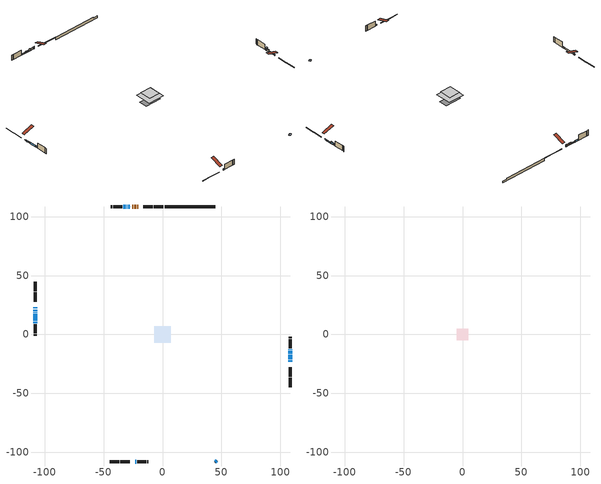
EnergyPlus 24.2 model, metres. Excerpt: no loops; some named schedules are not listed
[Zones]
conditioned space
 floor adiabatic (AdiabaticFloorConstruction): -7.18,-7.18 -7.18,7.18 7.18,7.18 7.18,-7.18 z2.75
 floor foundation (Slab1 construction): -7.13,-3.63 -7.13,3.63 7.13,3.63 7.13,-3.63 z-1.98
 wall outside (RimJoist1 construction): 0.83,108.16 -7.33,108.16 / -44.8,-108.16 -36.64,-108.16 / -108.16,44.8 -108.16,36.64 / 108.16,-44.8 108.16,-36.64 z0.31:0.61
 wall outside (RimJoist2 construction): -8.26,108.16 -16.33,108.16 / -35.71,-108.16 -27.64,-108.16 / -108.16,35.71 -108.16,27.64 / 108.16,-35.71 108.16,-27.64 z0.31:0.61
 wall outside (AdiabaticWallConstruction 1): -20.75,108.16 -21.4,108.16 / -22.32,108.16 -24.05,108.16 / -24.98,108.16 -25.8,108.16 z0.31:2.34
 wall outside (AdiabaticWallConstruction): -26.73,108.16 -27.04,108.16 / -30.06,108.16 -30.32,108.16 / -23.22,-108.16 -22.45,-108.16 / -108.16,18.8 -108.16,18.54 / -31.24,108.16 -33.33,108.16 / -108.16,17.61 -108.16,11.83 / -108.16,10.91 -108.16,9.69 z0.31:1.53; 108.16,-23.22 108.16,-21.74 / 108.16,-20.82 108.16,-17.26 z0.31:1.07; -27.96,108.16 -29.13,108.16 / -108.16,21.17 -108.16,19.72 z0.31:1.28; -108.16,23.22 -108.16,22.1 z0.31:0.87; 108.16,-16.33 108.16,-13.95 z0.31:2.04; 108.16,-13.02 108.16,-12.46 z0.31:1.81; 44.8,-108.16 45.84,-107.12 z0.31:0.56
 wall outside (Wall1 construction): -34.26,108.16 -41.85,108.16 / -21.52,-108.16 -13.93,-108.16 / -108.16,8.76 -108.16,1.17 / 108.16,-11.53 108.16,-3.94 z0.31:5.19
 wall outside (Wall3 construction): -42.78,108.16 -43.87,108.16 / -13,-108.16 -11.91,-108.16 / -108.16,0.24 -108.16,-0.85 / 108.16,-3.01 108.16,-1.92 z0.31:5.19
 wall foundation (FoundationWall1 construction): 1.76,108.16,-1.98 1.76,108.16,0.31 40.5,108.16,0.31 40.5,108.16,-0.44 44.8,108.16,-0.44 44.8,108.16,-1.98
 window (WindowConstruction 11): -26.73,108.16 -27.04,108.16 z0.31:1.53
 window (WindowConstruction 6): 108.16,-23.22 108.16,-21.74 z0.31:1.07
 window (WindowConstruction 7): 108.16,-20.82 108.16,-17.26 z0.31:1.07
 window (WindowConstruction 8): -27.97,108.16 -29.13,108.16 z0.31:1.28
 window (WindowConstruction 9): -108.16,23.22 -108.16,22.1 z0.31:0.87
 window (WindowConstruction 10): -108.16,21.17 -108.16,19.72 z0.31:1.28
 window (WindowConstruction 12): -30.06,108.16 -30.32,108.16 z0.31:1.53
 window (WindowConstruction 13): -23.22,-108.16 -22.45,-108.16 z0.31:1.53
 window (WindowConstruction): 108.16,-16.33 108.16,-13.95 z0.31:2.04
 window (WindowConstruction 14): -108.16,18.79 -108.16,18.54 z0.31:1.53
 window (WindowConstruction 1): -31.25,108.16 -33.33,108.16 z0.31:1.53
 window (WindowConstruction 2): -108.16,17.61 -108.16,11.83 z0.31:1.53
 window (WindowConstruction 3): -108.16,10.91 -108.16,9.69 z0.31:1.53
 window (WindowConstruction 4): 108.16,-13.02 108.16,-12.46 z0.31:1.81
 window (WindowConstruction 5): 44.8,-108.16 45.84,-107.12 z0.31:0.56
 door (Door): -20.75,108.16 -21.39,108.16 z0.31:2.34
 door (Door 1): -22.32,108.16 -24.05,108.16 z0.31:2.34
 door (Door 2): -24.98,108.16 -25.8,108.16 z0.31:2.34
 ceiling adiabatic (AdiabaticFloorConstruction): 7.18,-7.18 7.18,7.18 -7.18,7.18 -7.18,-7.18 z2.75
attic - vented
 floor to conditioned space (Floor1 construction Reversed): -5,-5 -5,5 5,5 5,-5 z5.19
 roof outside (Roof1 construction): -19.82,108.16,5.19 -19.82,98.42,8.43 -17.26,98.42,8.43 -17.26,108.16,5.19; -24.15,-108.16,5.19 -24.15,-98.42,8.43 -26.71,-98.42,8.43 -26.71,-108.16,5.19; -108.16,24.15,5.19 -98.42,24.15,8.43 -98.42,26.71,8.43 -108.16,26.71,5.19; 108.16,-24.15,5.19 98.42,-24.15,8.43 98.42,-26.71,8.43 108.16,-26.71,5.19
shading: 108.16,-21.6 108.16,-23.37 108.62,-23.37 108.62,-21.6 z1.22; 108.16,-17.11 108.16,-20.96 108.62,-20.96 108.62,-17.11 z1.22; -29.28,108.16 -27.82,108.16 -27.82,108.62 -29.28,108.62 z1.43; -108.16,21.95 -108.16,23.37 -108.62,23.37 -108.62,21.95 z1.02; -108.16,19.57 -108.16,21.32 -108.62,21.32 -108.62,19.57 z1.43; 108.16,-13.8 108.16,-16.48 108.62,-16.48 108.62,-13.8 z2.19; 108.16,-12.16 108.16,-13.32 109.68,-13.32 109.68,-12.16 z2.11; 45.89,-107.08 44.76,-108.21 45.83,-109.28 46.96,-108.15 z0.62
[Building]
Building 1: Terrain=Suburbs
[Site:Location]
Toronto City Centre_ON: Latitude {deg}=43.63; Longitude {deg}=-79.39; Time Zone {hr}=-5; Elevation {m}=77; Keep Site Location Information=Yes
[Site:GroundTemperature:Shallow]
5.01852, 3.26908, 3.12898, 3.95918, 7.29196, 10.6092, 13.4851, 15.3069, 15.4617, 13.9799, 11.1774, 7.9619
[Site:WaterMainsTemperature]
Calculation Method=Schedule; Temperature Schedule=mains temperature schedule
[Material] Roughness=Rough; Thermal Absorptance=0.9
Name | Thickness {m} | Conductivity {W/m-K} | Density {kg/m3} | Specific Heat {J/kg-K} | Solar Absorptance | Visible Absorptance
asphalt or fiberglass shingles | 0.00635 | 0.162714 | 1121.4 | 1465.45 | 0.4 | 0.4
ceiling loosefill ins | 0.254 | 0.0480833 | 16.02 | 1046.75 | 0.7 | 0.7
ceiling stud and cavity | 0.1397 | 0.303971 | 65.682 | 1177.47 | 0.7 | 0.7
concrete 4.0 in. | 0.1016 | 1.803125 | 2242.8 | 837.4 | 0.7 | 0.7
concrete 8.0 in. | 0.2032 | 1.803125 | 2242.8 | 837.4 | 0.7 | 0.7
door material | 0.04445 | 0.188738 | 512.64 | 1214.23 | 0.7 | 0.7
door material 1 | 0.04445 | 0.053851 | 512.64 | 1214.23 | 0.7 | 0.7
exterior vertical ins | 0.00196271 | 0.029427 | 32.04 | 1214.23 | 0.7 | 0.7
floor covering | 0.0127 | 0.0433444 | 54.468 | 1339.84 | 0.6 | 0.6
floor rigid ins; wall rigid ins | 0.512978 | 0.029427 | 32.04 | 1214.23 | 0.7 | 0.7
floor stud and cavity | 0.1397 | 1.75129 | 37.0049 | 1207.88 | 0.7 | 0.7
furniture material conditioned space 1 | 0.1524 | 0.115458 | 640.8 | 1214.23 | 0.6 | 0.6
gypsum board | 0.0127 | 0.160291 | 801 | 837.4 | 0.6 | 0.6
gypsum board 1 | 0.0127 | 0.160291 | 801 | 837.4 | 0.7 | 0.7
osb sheathing 0.5 in. | 0.0127 | 0.115458 | 512.64 | 1214.23 | 0.7 | 0.7
osb sheathing 0.75 in. | 0.01905 | 0.115458 | 512.64 | 1214.23 | 0.7 | 0.7
osb sheathing 2.0 in. | 0.0508 | 0.115458 | 512.64 | 1214.23 | 0.7 | 0.7
rim joist stud and cavity | 0.0508 | 0.0451784 | 125.044 | 1163.47 | 0.6 | 0.6
rim joist stud and cavity 1 | 0.0508 | 0.0448274 | 125.044 | 1163.47 | 0.6 | 0.6
wall stud and cavity | 0.1397 | 0.0818765 | 139.0536 | 1170.24 | 0.7 | 0.7
wall stud and cavity 1 | 0.1397 | 0.0812893 | 139.0536 | 1170.24 | 0.7 | 0.7
wall stud and cavity 2 | 0.0889 | 0.380278 | 52.3479 | 1209.89 | 0.7 | 0.7
wall stud and cavity 3 | 0.0889 | 0.391764 | 83.0341 | 1211.67 | 0.7 | 0.7
wood siding | 0.0254 | 0.102417 | 544.68 | 1172.36 | 0.4 | 0.4
wood siding 1; wood siding 2; wood siding 3 | 0.0254 | 0.102417 | 544.68 | 1172.36 | 0.7 | 0.7
[WindowMaterial:SimpleGlazingSystem]
Name | U-Factor {W/m2-K} | Solar Heat Gain Coefficient
WindowMaterial | 2.7913 | 0.7
WindowMaterial 1 | 2.78676 | 0.69
WindowMaterial 10 | 2.78279 | 0.56
WindowMaterial 11 | 2.74702 | 0.58
WindowMaterial 12 | 6.1311 | 0.57
WindowMaterial 2 | 4.25339 | 0.68
WindowMaterial 3 | 2.78392 | 0.57
WindowMaterial 4 | 2.73055 | 0.52
WindowMaterial 5 | 2.72374 | 0.5
WindowMaterial 6 | 2.77825 | 0.54
WindowMaterial 7 | 2.78052 | 0.55
WindowMaterial 8 | 2.77995 | 0.54
WindowMaterial 9 | 2.74475 | 0.37
[Construction]
AdiabaticFloorConstruction: floor stud and cavity, floor rigid ins, osb sheathing 0.75 in., floor covering
AdiabaticWallConstruction: wood siding 2, wall rigid ins, wall stud and cavity 2, gypsum board
AdiabaticWallConstruction 1: wood siding 3, wall rigid ins, wall stud and cavity 2, gypsum board
Door; Door 2: door material
Door 1: door material 1
Floor1 construction Reversed: gypsum board, ceiling stud and cavity, ceiling loosefill ins
FoundationWall1 construction: concrete 8.0 in., gypsum board 1
furniture construction conditioned space 1: furniture material conditioned space 1
PartitionWallConstruction: gypsum board, wall stud and cavity 3, gypsum board
RimJoist1 construction: wood siding 1, osb sheathing 2.0 in., rim joist stud and cavity
RimJoist2 construction: wood siding 1, osb sheathing 2.0 in., rim joist stud and cavity 1
Roof1 construction: asphalt or fiberglass shingles
Slab1 construction: concrete 4.0 in.
Wall1 construction: wood siding, osb sheathing 0.5 in., wall stud and cavity, gypsum board
Wall3 construction: wood siding, osb sheathing 0.5 in., wall stud and cavity 1, gypsum board
WindowConstruction: WindowMaterial
WindowConstruction 1: WindowMaterial 1
WindowConstruction 10: WindowMaterial 10
WindowConstruction 11: WindowMaterial 11
WindowConstruction 12; WindowConstruction 13; WindowConstruction 14: WindowMaterial 12
WindowConstruction 2: WindowMaterial 2
WindowConstruction 3: WindowMaterial 3
WindowConstruction 4: WindowMaterial 4
WindowConstruction 5: WindowMaterial 5
WindowConstruction 6: WindowMaterial 6
WindowConstruction 7: WindowMaterial 7
WindowConstruction 8: WindowMaterial 8
WindowConstruction 9: WindowMaterial 9
[Zone] Multiplier=1; Part of Total Floor Area=Yes
Name | Volume {m3}
attic - vented | 52.7283
conditioned space | 724
[Space]
Name | Zone | Volume {m3}
attic - vented 1 | attic - vented | 52.7283
conditioned space 1 | conditioned space | 724
[ZoneInfiltration:EffectiveLeakageArea]
infil attic - vented 1: Zone or Space=attic - vented 1; Schedule=Always On Discrete; Effective Air Leakage Area {cm2}=4211.79; Stack Coefficient=0.000225802; Wind Coefficient=1.01528e-05
[ZoneMixing]
whole house fan mix: Zone or Space=attic - vented; Schedule=Always On Continuous; Design Flow Rate Calculation Method=Flow/Zone; Design Flow Rate {m3/s}=0; Source Zone or Space=conditioned space
[SurfaceProperty:ExposedFoundationPerimeter]
Slab1: Exposed Perimeter Calculation Method=TotalExposedPerimeter; Total Exposed Perimeter {m}=43.039
[InternalMass] Zone or ZoneList=conditioned space; Space or SpaceList=conditioned space 1
Name | Construction | Surface Area {m2}
furniture mass conditioned space 1 | furniture construction conditioned space 1 | 123.84
partition wall mass | PartitionWallConstruction | 309.599
[Lights]
interior lighting: Zone or ZoneList or Space or SpaceList=conditioned space 1; Schedule=interior lighting schedule; Design Level Calculation Method=LightingLevel; Lighting Level {W}=343.2; Return Air Fraction=0; Fraction Radiant=0.6; Fraction Visible=0.2; Fraction Replaceable=1
[People]
occupants: Zone or ZoneList or Space or SpaceList=conditioned space 1; Number of People Schedule=occupants schedule; Number of People Calculation Method=People; Number of People=3; Fraction Radiant=0.314171; Sensible Heat Fraction=0.56303; Activity Level Schedule=occupants activity schedule; Carbon Dioxide Generation Rate {m3/s-W}=0; Enable ASHRAE 55 Comfort Warnings=No; Mean Radiant Temperature Calculation Type=EnclosureAveraged
[ElectricEquipment] Zone or ZoneList or Space or SpaceList=conditioned space 1; Design Level Calculation Method=EquipmentLevel
Name | Schedule | Design Level {W} | Fraction Latent | Fraction Radiant | Fraction Lost
clothes dryer | clothes dryer schedule | 140.772 | 0.015 | 0.081 | 0.85
clothes washer | clothes washer schedule | 32.1985 | 0.03 | 0.162 | 0.7
cooking range | cooking range schedule | 215.147 | 0.08 | 0.432 | 0.2
dishwasher | dishwasher schedule | 66.8632 | 0.3 | 0.18 | 0.4
fridge | fridge schedule | 72.9452 | 0 | 0.6 | 0
mech vent bath fan 0 | mech vent bath fan 0 schedule | 50.2 | 0 | 0 | 1
mech vent bath fan 1 | mech vent bath fan 1 schedule | 50.2 | 0 | 0 | 1
mech vent bath fan 2 | mech vent bath fan 2 schedule | 50.2 | 0 | 0 | 1
mech vent house fan | mech vent house fan schedule | 0.95 | 0 | 0 | 1
mech vent house fan cfis | mech vent house fan cfis schedule | 0 | 0 | 0 | 0
misc plug loads | misc plug loads schedule | 494.7 | 0.045 | 0.513 | 0.1
whole house fan | Always On Discrete | 0 | 0 | 0 | 1
[OtherEquipment] Zone or ZoneList or Space or SpaceList=conditioned space 1; Design Level Calculation Method=EquipmentLevel
Name | Fuel Type | Schedule | Design Level {W} | Fraction Latent | Fraction Radiant | Fraction Lost
clothes dryer 1 | Electricity | clothes dryer schedule | 0 | 0.015 | 0.081 | 0.85
cooking range 1 | Electricity | cooking range schedule | 0 | 0.08 | 0.432 | 0.2
general water use latent | None | general water use schedule | 62.594 | 1 | 0 | 0
general water use sensible | None | general water use schedule | -61.6891 | 0 | 0.6 | 0
mech vent house fan latent load | None | Always On Discrete | 0 | 1 | 0 | 0
mech vent house fan sensible load | None | Always On Discrete | 0 | 0 | 0 | 0
water heater energy adjustment1 | NaturalGas | Always On Discrete | 0.01 | 0 | 0 | 1
[ZoneInfiltration:DesignFlowRate] Zone or ZoneList or Space or SpaceList=conditioned space 1; Schedule=Always On Discrete; Design Flow Rate Calculation Method=Flow/Zone; Design Flow Rate {m3/s}=0
infil flow; natural vent flow; whole house fan flow
[AvailabilityManager:Scheduled]
central ac and furnace airloop Availability Manager: Schedule=Always On Discrete
[Foundation:Kiva]
Foundation Kiva 1: Initial Indoor Air Temperature {C}=18; Wall Height Above Grade {m}=0.309982; Wall Depth Below Slab {m}=0.2032; Custom Block Material Name 1=exterior vertical ins; Custom Block Depth 1 {m}=2.28999; Custom Block X Position 1 {m}=0.2159; Custom Block Z Position 1 {m}=0
[Foundation:Kiva:Settings]
Soil Conductivity {W/m-K}=0.849921; Soil Density {kg/m3}=1842.3; Soil Specific Heat {J/kg-K}=418.7; Ground Solar Absorptivity=0.9; Ground Thermal Absorptivity=0.9; Ground Surface Roughness {m}=0.03; Far-Field Width {m}=40; Deep-Ground Boundary Condition=ZeroFlux; Deep-Ground Depth {m}=40; Minimum Cell Dimension {m}=0.2; Maximum Cell Growth Coefficient=3; Simulation Timestep=Timestep
[Exterior:Lights]
exterior lighting: Schedule=exterior lighting schedule; Design Level {W}=75.6
[EnergyManagementSystem:GlobalVariable]
central_ac_and_furnace_airloop_Fan_RTF
infil_program_Qfan
infil_program_Qinf
natural_vent_program_Qnv
natural_vent_program_Qwhf
[EnergyManagementSystem:Sensor]
Name | Output:Variable or Output:Meter Index Key | Output:Variable or Output:Meter
airflow_gain | infil flow | Infiltration Sensible Heat Gain Energy
airflow_gain_1 | natural vent flow | Infiltration Sensible Heat Gain Energy
airflow_gain_2 | whole house fan flow | Infiltration Sensible Heat Gain Energy
airflow_loss | infil flow | Infiltration Sensible Heat Loss Energy
airflow_loss_1 | natural vent flow | Infiltration Sensible Heat Loss Energy
airflow_loss_2 | whole house fan flow | Infiltration Sensible Heat Loss Energy
clg_load_cond |  | Cooling:EnergyTransfer:Zone:CONDITIONED SPACE
clg_sp_s; clg_sp_s_1 | cooling setpoint | Schedule Value
clothes_dryer_exhaust_0_sch_s | clothes dryer exhaust 0 schedule | Schedule Value
cool_season | cooling season schedule | Schedule Value
htg_load_cond |  | Heating:EnergyTransfer:Zone:CONDITIONED SPACE
htg_sp_s; htg_sp_s_1 | heating setpoint | Schedule Value
ig_ee_conv | clothes dryer | Electric Equipment Convective Heating Energy
ig_ee_conv_2 | cooking range | Electric Equipment Convective Heating Energy
ig_ee_conv_4 | fridge | Electric Equipment Convective Heating Energy
ig_ee_conv_5 | misc plug loads | Electric Equipment Convective Heating Energy
ig_ee_conv_6 | whole house fan | Electric Equipment Convective Heating Energy
ig_ee_rad | clothes dryer | Electric Equipment Radiant Heating Energy
ig_ee_rad_2 | cooking range | Electric Equipment Radiant Heating Energy
ig_ee_rad_4 | fridge | Electric Equipment Radiant Heating Energy
ig_ee_rad_5 | misc plug loads | Electric Equipment Radiant Heating Energy
ig_ee_rad_6 | whole house fan | Electric Equipment Radiant Heating Energy
ig_lgt_conv | interior lighting | Lights Convective Heating Energy
ig_lgt_rad | interior lighting | Lights Radiant Heating Energy
ig_lgt_vis | interior lighting | Lights Visible Radiation Heating Energy
ig_oe_conv | clothes dryer 1 | Other Equipment Convective Heating Energy
ig_oe_conv_1 | cooking range 1 | Other Equipment Convective Heating Energy
ig_oe_conv_2 | general water use latent | Other Equipment Convective Heating Energy
ig_oe_conv_3 | general water use sensible | Other Equipment Convective Heating Energy
ig_oe_conv_4 | water heater energy adjustment1 | Other Equipment Convective Heating Energy
ig_oe_rad | clothes dryer 1 | Other Equipment Radiant Heating Energy
ig_oe_rad_1 | cooking range 1 | Other Equipment Radiant Heating Energy
ig_oe_rad_2 | general water use latent | Other Equipment Radiant Heating Energy
ig_oe_rad_3 | general water use sensible | Other Equipment Radiant Heating Energy
ig_oe_rad_4 | water heater energy adjustment1 | Other Equipment Radiant Heating Energy
ig_ppl_conv | occupants | People Convective Heating Energy
ig_ppl_rad | occupants | People Radiant Heating Energy
im_conv | furniture mass conditioned space 1 | Surface Inside Face Convection Heat Gain Energy
im_conv_1 | partition wall mass | Surface Inside Face Convection Heat Gain Energy
im_ig | furniture mass conditioned space 1 | Surface Inside Face Internal Gains Radiation Heat Gain Energy
im_ig_1 | partition wall mass | Surface Inside Face Internal Gains Radiation Heat Gain Energy
im_lgt | furniture mass conditioned space 1 | Surface Inside Face Lights Radiation Heat Gain Energy
im_lgt_1 | partition wall mass | Surface Inside Face Lights Radiation Heat Gain Energy
im_sol | furniture mass conditioned space 1 | Surface Inside Face Solar Radiation Heat Gain Energy
im_sol_1 | partition wall mass | Surface Inside Face Solar Radiation Heat Gain Energy
im_surf | furniture mass conditioned space 1 | Surface Inside Face Net Surface Thermal Radiation Heat Gain Energy
im_surf_1 | partition wall mass | Surface Inside Face Net Surface Thermal Radiation Heat Gain Energy
mech_vent_bath_fan_0_sch_s | mech vent bath fan 0 schedule | Schedule Value
mech_vent_bath_fan_1_sch_s | mech vent bath fan 1 schedule | Schedule Value
mech_vent_bath_fan_2_sch_s | mech vent bath fan 2 schedule | Schedule Value
mv_conv | mech vent bath fan 0 | Electric Equipment Convective Heating Energy
mv_conv_1 | mech vent bath fan 1 | Electric Equipment Convective Heating Energy
mv_conv_2 | mech vent bath fan 2 | Electric Equipment Convective Heating Energy
mv_conv_3 | mech vent house fan | Electric Equipment Convective Heating Energy
mv_conv_4 | mech vent house fan cfis | Electric Equipment Convective Heating Energy
mv_conv_5 | mech vent house fan latent load | Other Equipment Convective Heating Energy
mv_conv_6 | mech vent house fan sensible load | Other Equipment Convective Heating Energy
mv_rad | mech vent bath fan 0 | Electric Equipment Radiant Heating Energy
mv_rad_1 | mech vent bath fan 1 | Electric Equipment Radiant Heating Energy
mv_rad_2 | mech vent bath fan 2 | Electric Equipment Radiant Heating Energy
mv_rad_3 | mech vent house fan | Electric Equipment Radiant Heating Energy
mv_rad_4 | mech vent house fan cfis | Electric Equipment Radiant Heating Energy
mv_rad_5 | mech vent house fan latent load | Other Equipment Radiant Heating Energy
mv_rad_6 | mech vent house fan sensible load | Other Equipment Radiant Heating Energy
natural_vent_s | natural vent schedule | Schedule Value
out_pb_s |  | Site Outdoor Air Barometric Pressure
out_wt_s |  | Site Outdoor Air Humidity Ratio
site_vw_s |  | Site Wind Speed
ss_back_out | Window1 | Surface Window Shortwave from Zone Back Out Window Heat Transfer Rate
ss_back_out_1 | Window10 | Surface Window Shortwave from Zone Back Out Window Heat Transfer Rate
ss_back_out_10 | Window3 | Surface Window Shortwave from Zone Back Out Window Heat Transfer Rate
ss_back_out_11 | Window4 | Surface Window Shortwave from Zone Back Out Window Heat Transfer Rate
ss_back_out_12 | Window6 | Surface Window Shortwave from Zone Back Out Window Heat Transfer Rate
ss_back_out_13 | Window7 | Surface Window Shortwave from Zone Back Out Window Heat Transfer Rate
ss_back_out_14 | Window9 | Surface Window Shortwave from Zone Back Out Window Heat Transfer Rate
ss_back_out_2 | Window11 | Surface Window Shortwave from Zone Back Out Window Heat Transfer Rate
ss_back_out_3 | Window13 | Surface Window Shortwave from Zone Back Out Window Heat Transfer Rate
ss_back_out_4 | Window14 | Surface Window Shortwave from Zone Back Out Window Heat Transfer Rate
ss_back_out_5 | Window16 | Surface Window Shortwave from Zone Back Out Window Heat Transfer Rate
ss_back_out_6 | Window17 | Surface Window Shortwave from Zone Back Out Window Heat Transfer Rate
ss_back_out_7 | Window18 | Surface Window Shortwave from Zone Back Out Window Heat Transfer Rate
ss_back_out_8 | Window2 | Surface Window Shortwave from Zone Back Out Window Heat Transfer Rate
ss_back_out_9 | Window21 | Surface Window Shortwave from Zone Back Out Window Heat Transfer Rate
ss_conv | Door1 | Surface Inside Face Convection Heat Gain Energy
ss_conv_1 | Door2 | Surface Inside Face Convection Heat Gain Energy
ss_conv_10 | Window18 | Surface Inside Face Convection Heat Gain Energy
ss_conv_11 | Window2 | Surface Inside Face Convection Heat Gain Energy
ss_conv_12 | Window21 | Surface Inside Face Convection Heat Gain Energy
ss_conv_13 | Window3 | Surface Inside Face Convection Heat Gain Energy
ss_conv_14 | Window4 | Surface Inside Face Convection Heat Gain Energy
ss_conv_15 | Window6 | Surface Inside Face Convection Heat Gain Energy
ss_conv_16 | Window7 | Surface Inside Face Convection Heat Gain Energy
ss_conv_17 | Window9 | Surface Inside Face Convection Heat Gain Energy
ss_conv_2 | Door4 | Surface Inside Face Convection Heat Gain Energy
ss_conv_3 | Window1 | Surface Inside Face Convection Heat Gain Energy
ss_conv_4 | Window10 | Surface Inside Face Convection Heat Gain Energy
ss_conv_5 | Window11 | Surface Inside Face Convection Heat Gain Energy
ss_conv_6 | Window13 | Surface Inside Face Convection Heat Gain Energy
ss_conv_7 | Window14 | Surface Inside Face Convection Heat Gain Energy
ss_conv_8 | Window16 | Surface Inside Face Convection Heat Gain Energy
ss_conv_9 | Window17 | Surface Inside Face Convection Heat Gain Energy
ss_ig | Door1 | Surface Inside Face Internal Gains Radiation Heat Gain Energy
ss_ig_1 | Door2 | Surface Inside Face Internal Gains Radiation Heat Gain Energy
ss_ig_10 | Window18 | Surface Inside Face Internal Gains Radiation Heat Gain Energy
ss_ig_11 | Window2 | Surface Inside Face Internal Gains Radiation Heat Gain Energy
ss_ig_12 | Window21 | Surface Inside Face Internal Gains Radiation Heat Gain Energy
ss_ig_13 | Window3 | Surface Inside Face Internal Gains Radiation Heat Gain Energy
ss_ig_14 | Window4 | Surface Inside Face Internal Gains Radiation Heat Gain Energy
ss_ig_15 | Window6 | Surface Inside Face Internal Gains Radiation Heat Gain Energy
ss_ig_16 | Window7 | Surface Inside Face Internal Gains Radiation Heat Gain Energy
ss_ig_17 | Window9 | Surface Inside Face Internal Gains Radiation Heat Gain Energy
ss_ig_2 | Door4 | Surface Inside Face Internal Gains Radiation Heat Gain Energy
ss_ig_3 | Window1 | Surface Inside Face Internal Gains Radiation Heat Gain Energy
ss_ig_4 | Window10 | Surface Inside Face Internal Gains Radiation Heat Gain Energy
ss_ig_5 | Window11 | Surface Inside Face Internal Gains Radiation Heat Gain Energy
ss_ig_6 | Window13 | Surface Inside Face Internal Gains Radiation Heat Gain Energy
ss_ig_7 | Window14 | Surface Inside Face Internal Gains Radiation Heat Gain Energy
ss_ig_8 | Window16 | Surface Inside Face Internal Gains Radiation Heat Gain Energy
ss_ig_9 | Window17 | Surface Inside Face Internal Gains Radiation Heat Gain Energy
ss_lgt | Door1 | Surface Inside Face Lights Radiation Heat Gain Energy
ss_lgt_1 | Door2 | Surface Inside Face Lights Radiation Heat Gain Energy
ss_lgt_2 | Door4 | Surface Inside Face Lights Radiation Heat Gain Energy
ss_sol | Door1 | Surface Inside Face Solar Radiation Heat Gain Energy
ss_sol_1 | Door2 | Surface Inside Face Solar Radiation Heat Gain Energy
ss_sol_2 | Door4 | Surface Inside Face Solar Radiation Heat Gain Energy
ss_surf | Door1 | Surface Inside Face Net Surface Thermal Radiation Heat Gain Energy
ss_surf_1 | Door2 | Surface Inside Face Net Surface Thermal Radiation Heat Gain Energy
ss_surf_10 | Window18 | Surface Inside Face Net Surface Thermal Radiation Heat Gain Energy
ss_surf_11 | Window2 | Surface Inside Face Net Surface Thermal Radiation Heat Gain Energy
ss_surf_12 | Window21 | Surface Inside Face Net Surface Thermal Radiation Heat Gain Energy
ss_surf_13 | Window3 | Surface Inside Face Net Surface Thermal Radiation Heat Gain Energy
ss_surf_14 | Window4 | Surface Inside Face Net Surface Thermal Radiation Heat Gain Energy
ss_surf_15 | Window6 | Surface Inside Face Net Surface Thermal Radiation Heat Gain Energy
ss_surf_16 | Window7 | Surface Inside Face Net Surface Thermal Radiation Heat Gain Energy
ss_surf_17 | Window9 | Surface Inside Face Net Surface Thermal Radiation Heat Gain Energy
ss_surf_2 | Door4 | Surface Inside Face Net Surface Thermal Radiation Heat Gain Energy
ss_surf_3 | Window1 | Surface Inside Face Net Surface Thermal Radiation Heat Gain Energy
ss_surf_4 | Window10 | Surface Inside Face Net Surface Thermal Radiation Heat Gain Energy
ss_surf_5 | Window11 | Surface Inside Face Net Surface Thermal Radiation Heat Gain Energy
ss_surf_6 | Window13 | Surface Inside Face Net Surface Thermal Radiation Heat Gain Energy
ss_surf_7 | Window14 | Surface Inside Face Net Surface Thermal Radiation Heat Gain Energy
ss_surf_8 | Window16 | Surface Inside Face Net Surface Thermal Radiation Heat Gain Energy
ss_surf_9 | Window17 | Surface Inside Face Net Surface Thermal Radiation Heat Gain Energy
ss_trans_in | Window1 | Surface Window Transmitted Solar Radiation Rate
ss_trans_in_1 | Window10 | Surface Window Transmitted Solar Radiation Rate
ss_trans_in_10 | Window3 | Surface Window Transmitted Solar Radiation Rate
ss_trans_in_11 | Window4 | Surface Window Transmitted Solar Radiation Rate
ss_trans_in_12 | Window6 | Surface Window Transmitted Solar Radiation Rate
